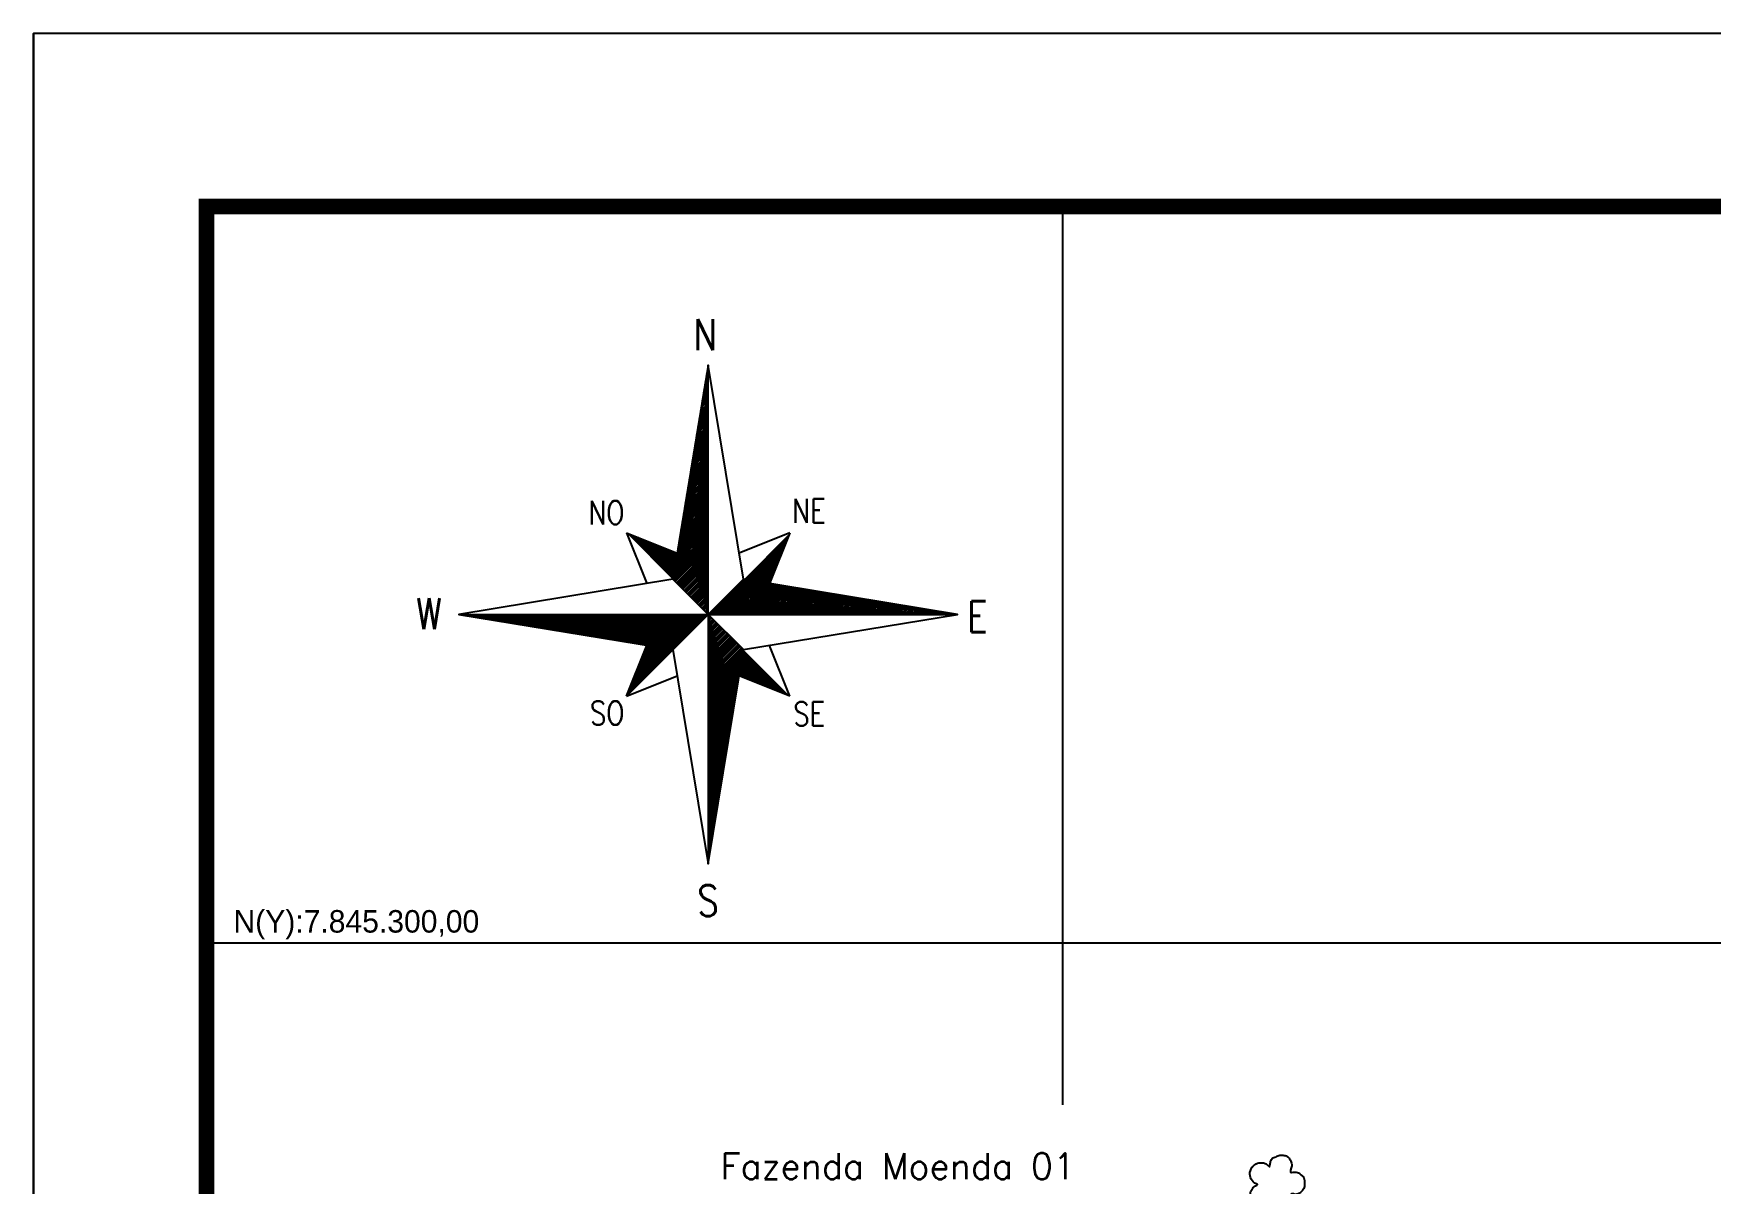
# Model space of a CAD drawing. Header units: metres. Extents: x 731556 to 734181, y 7842245 to 7845957.
# Drawn here: x 731556 to 732768, y 7845126 to 7845957 of the extents above; entities that cross this region are included whole.
import ezdxf
from ezdxf.enums import TextEntityAlignment as Align

# ---------------------------------------------------------------- set-up
doc = ezdxf.new("R2010")
doc.units = ezdxf.units.M
doc.header["$LTSCALE"] = 0.6
doc.linetypes.add('CONTINUO', pattern=[0])
doc.linetypes.add('LIN0', pattern=[0])
for name, color, linetype in [('MALHA', 8, 'Continuous'), ('MARGEM', 5, 'Continuous'), ('MATO', 94, 'LIN0'), ('RESERVA', 3, 'Continuous'), ('SETA_NORTE', 3, 'Continuous'), ('TEXTO', 7, 'Continuous')]:
    doc.layers.add(name, color=color, linetype=linetype)
doc.styles.add('ROMANS', font='romans')
doc.styles.add('Simplex', font='simplex.shx')

# ---------------------------------------------------------------- blocks, each defined once
blk = doc.blocks.new('A$C309442C0')
at = {"layer": 'SETA_NORTE', "linetype": 'Continuous'}
h = blk.add_hatch(dxfattribs=at)
h.set_pattern_fill('ANSI31', color=256, scale=0.1375, angle=-90, style=0)
h.set_pattern_definition([(315, (-215853.3434, 13873.16845), (0.3086963042, 0.3086963042), [])])
h.paths.add_polyline_path([(73.46, 97.41), (74.7, 104.95), (60.04, 110.83)])
h = blk.add_hatch(dxfattribs=at)
h.set_pattern_fill('ANSI31', color=256, scale=0.1375, angle=180, style=0)
h.set_pattern_definition([(225, (13869.59828, 216024.21475), (0.3086963042, -0.3086963042), [])])
h.paths.add_polyline_path([(93.84, 97.41), (101.38, 96.17), (107.26, 110.83)])
h = blk.add_hatch(dxfattribs=at)
h.set_pattern_fill('ANSI31', color=256, scale=0.1375, style=0)
h.set_pattern_definition([(45, (-13702.2971, -215849.77324), (-0.3086963042, 0.3086963042), [])])
h.paths.add_polyline_path([(73.46, 77.03), (65.92, 78.27), (60.04, 63.61)])
h = blk.add_hatch(dxfattribs=at)
h.set_pattern_fill('ANSI31', color=256, scale=0.1375, angle=90, style=0)
h.set_pattern_definition([(135, (216020.6446, -13698.72693), (-0.3086963042, -0.3086963042), [])])
h.paths.add_polyline_path([(93.84, 77.03), (92.6, 69.49), (107.26, 63.61)])
for p, q in [((82.85, 154.44), (83.65, 155.24)), ((82.98, 155.2), (83.65, 155.88)), ((83.1, 155.96), (83.65, 156.51)), ((83.23, 156.73), (83.65, 157.15)), ((83.35, 157.49), (83.65, 157.79)), ((83.48, 158.25), (83.65, 158.42)), ((83.6, 159.02), (83.65, 159.06)), ((81.97, 149.1), (83.65, 150.78)), ((82.1, 149.86), (83.65, 151.42)), ((82.22, 150.63), (83.65, 152.05)), ((82.35, 151.39), (83.65, 152.69)), ((82.47, 152.15), (83.65, 153.33)), ((82.6, 152.91), (83.65, 153.96)), ((82.73, 153.68), (83.65, 154.6)), ((80.97, 143), (83.65, 145.68)), ((81.09, 143.76), (83.65, 146.32)), ((81.22, 144.53), (83.65, 146.96)), ((81.34, 145.29), (83.65, 147.59)), ((81.47, 146.05), (83.65, 148.23)), ((81.59, 146.81), (83.65, 148.87)), ((81.72, 147.58), (83.65, 149.51)), ((81.85, 148.34), (83.65, 150.14)), ((79.96, 136.9), (83.65, 140.59)), ((80.09, 137.66), (83.65, 141.22)), ((80.21, 138.42), (83.65, 141.86)), ((80.34, 139.19), (83.65, 142.5)), ((80.46, 139.95), (83.65, 143.14)), ((80.59, 140.71), (83.65, 143.77)), ((80.72, 141.47), (83.65, 144.41)), ((80.84, 142.24), (83.65, 145.05)), ((79.08, 131.56), (83.65, 136.13)), ((79.21, 132.32), (83.65, 136.77)), ((79.33, 133.09), (83.65, 137.4)), ((79.46, 133.85), (83.65, 138.04)), ((79.59, 134.61), (83.65, 138.68)), ((79.71, 135.37), (83.65, 139.31)), ((79.84, 136.14), (83.65, 139.95)), ((78.08, 125.46), (83.65, 131.03)), ((78.2, 126.22), (83.65, 131.67)), ((78.33, 126.98), (83.65, 132.31)), ((78.45, 127.75), (83.65, 132.94)), ((78.58, 128.51), (83.65, 133.58)), ((78.71, 129.27), (83.65, 134.22)), ((78.83, 130.03), (83.65, 134.85)), ((78.96, 130.8), (83.65, 135.49)), ((77.2, 120.12), (83.65, 126.57)), ((77.32, 120.88), (83.65, 127.21)), ((77.45, 121.65), (83.65, 127.85)), ((77.58, 122.41), (83.65, 128.48)), ((77.7, 123.17), (83.65, 129.12)), ((77.83, 123.93), (83.65, 129.76)), ((77.95, 124.7), (83.65, 130.39)), ((76.19, 114.02), (83.65, 121.48)), ((76.32, 114.78), (83.65, 122.11)), ((76.44, 115.54), (83.65, 122.75)), ((76.57, 116.31), (83.65, 123.39)), ((76.7, 117.07), (83.65, 124.02)), ((76.82, 117.83), (83.65, 124.66)), ((76.95, 118.59), (83.65, 125.3)), ((77.07, 119.36), (83.65, 125.94)), ((75.19, 107.92), (83.65, 116.38)), ((75.31, 108.68), (83.65, 117.02)), ((75.44, 109.44), (83.65, 117.65)), ((75.57, 110.21), (83.65, 118.29)), ((75.69, 110.97), (83.65, 118.93)), ((75.82, 111.73), (83.65, 119.57)), ((75.94, 112.49), (83.65, 120.2)), ((76.07, 113.26), (83.65, 120.84)), ((74.31, 102.58), (83.65, 111.92)), ((74.43, 103.34), (83.65, 112.56)), ((74.56, 104.1), (83.65, 113.19)), ((74.69, 104.87), (83.65, 113.83)), ((74.81, 105.63), (83.65, 114.47)), ((74.94, 106.39), (83.65, 115.11)), ((75.06, 107.16), (83.65, 115.74)), ((60.04, 110.83), (74.7, 104.95)), ((60.04, 110.83), (65.92, 96.17)), ((73.53, 97.34), (83.65, 107.46)), ((73.56, 98), (83.65, 108.1)), ((73.68, 98.77), (83.65, 108.74)), ((73.81, 99.53), (83.65, 109.37)), ((73.85, 97.02), (83.65, 106.82)), ((73.93, 100.29), (83.65, 110.01)), ((74.06, 101.05), (83.65, 110.65)), ((74.18, 101.82), (83.65, 111.28)), ((107.26, 110.83), (92.6, 104.95)), ((107.26, 110.83), (101.38, 96.17)), ((74.17, 96.7), (83.65, 106.19)), ((74.49, 96.39), (83.65, 105.55)), ((74.8, 96.07), (83.65, 104.91)), ((75.12, 95.75), (83.65, 104.28)), ((75.44, 95.43), (83.65, 103.64)), ((75.76, 95.11), (83.65, 103)), ((76.08, 94.79), (83.65, 102.37)), ((76.4, 94.47), (83.65, 101.73)), ((76.72, 94.16), (83.65, 101.09)), ((77.03, 93.84), (83.65, 100.45)), ((77.35, 93.52), (83.65, 99.82)), ((77.67, 93.2), (83.65, 99.18)), ((77.99, 92.88), (83.65, 98.54)), ((78.31, 92.56), (83.65, 97.91)), ((78.63, 92.24), (83.65, 97.27)), ((83.79, 87.22), (93.97, 97.39)), ((84.43, 87.22), (94.51, 97.3)), ((85.07, 87.22), (95.06, 97.21)), ((85.71, 87.22), (95.61, 97.12)), ((86.34, 87.22), (96.15, 97.03)), ((86.98, 87.22), (96.7, 96.94)), ((78.94, 91.93), (83.65, 96.63)), ((79.26, 91.61), (83.65, 95.99)), ((79.58, 91.29), (83.65, 95.36)), ((79.9, 90.97), (83.65, 94.72)), ((80.22, 90.65), (83.65, 94.08)), ((80.54, 90.33), (83.65, 93.45)), ((80.86, 90.02), (83.65, 92.81)), ((81.17, 89.7), (83.65, 92.17)), ((87.62, 87.22), (97.25, 96.85)), ((88.25, 87.22), (97.8, 96.76)), ((88.89, 87.22), (98.34, 96.67)), ((89.53, 87.22), (98.89, 96.58)), ((90.17, 87.22), (99.44, 96.49)), ((90.8, 87.22), (99.98, 96.4)), ((91.44, 87.22), (100.53, 96.31)), ((92.08, 87.22), (101.08, 96.22)), ((92.71, 87.22), (101.62, 96.13)), ((93.35, 87.22), (102.17, 96.04)), ((93.99, 87.22), (102.72, 95.95)), ((94.62, 87.22), (103.27, 95.86)), ((95.26, 87.22), (103.81, 95.77)), ((95.9, 87.22), (104.36, 95.68)), ((96.54, 87.22), (104.91, 95.59)), ((97.17, 87.22), (105.45, 95.5)), ((97.81, 87.22), (106, 95.41)), ((98.45, 87.22), (106.55, 95.32)), ((99.08, 87.22), (107.09, 95.23)), ((99.72, 87.22), (107.64, 95.14)), ((100.36, 87.22), (108.19, 95.05)), ((100.99, 87.22), (108.73, 94.96)), ((101.63, 87.22), (109.28, 94.87)), ((102.27, 87.22), (109.83, 94.78)), ((102.91, 87.22), (110.38, 94.69)), ((103.54, 87.22), (110.92, 94.6)), ((104.18, 87.22), (111.47, 94.51)), ((104.82, 87.22), (112.02, 94.42)), ((105.45, 87.22), (112.56, 94.33)), ((106.09, 87.22), (113.11, 94.24)), ((106.73, 87.22), (113.66, 94.15)), ((107.37, 87.22), (114.2, 94.06)), ((108, 87.22), (114.75, 93.97)), ((108.64, 87.22), (115.3, 93.88)), ((109.28, 87.22), (115.84, 93.79)), ((109.91, 87.22), (116.39, 93.7)), ((110.55, 87.22), (116.94, 93.61)), ((111.19, 87.22), (117.49, 93.52)), ((111.82, 87.22), (118.03, 93.43)), ((112.46, 87.22), (118.58, 93.34)), ((113.1, 87.22), (119.13, 93.25)), ((113.74, 87.22), (119.67, 93.16)), ((114.37, 87.22), (120.22, 93.07)), ((115.01, 87.22), (120.77, 92.98)), ((115.65, 87.22), (121.31, 92.89)), ((116.28, 87.22), (121.86, 92.8)), ((116.92, 87.22), (122.41, 92.71)), ((117.56, 87.22), (122.95, 92.62)), ((118.19, 87.22), (123.5, 92.53)), ((118.83, 87.22), (124.05, 92.44)), ((119.47, 87.22), (124.6, 92.35)), ((120.11, 87.22), (125.14, 92.26)), ((120.74, 87.22), (125.69, 92.17)), ((81.49, 89.38), (83.65, 91.54)), ((81.81, 89.06), (83.65, 90.9)), ((82.13, 88.74), (83.65, 90.26)), ((82.45, 88.42), (83.65, 89.62)), ((82.77, 88.1), (83.65, 88.99)), ((83.09, 87.79), (83.65, 88.35)), ((83.4, 87.47), (83.65, 87.71)), ((121.38, 87.22), (126.24, 92.08)), ((122.02, 87.22), (126.78, 91.99)), ((122.65, 87.22), (127.33, 91.9)), ((123.29, 87.22), (127.88, 91.81)), ((123.93, 87.22), (128.42, 91.72)), ((124.56, 87.22), (128.97, 91.63)), ((125.2, 87.22), (129.52, 91.54)), ((125.84, 87.22), (130.07, 91.45)), ((126.48, 87.22), (130.61, 91.36)), ((127.11, 87.22), (131.16, 91.27)), ((127.75, 87.22), (131.71, 91.18)), ((128.39, 87.22), (132.25, 91.09)), ((129.02, 87.22), (132.8, 91)), ((129.66, 87.22), (133.35, 90.91)), ((130.3, 87.22), (133.89, 90.82)), ((130.94, 87.22), (134.44, 90.73)), ((131.57, 87.22), (134.99, 90.64)), ((132.21, 87.22), (135.53, 90.55)), ((132.85, 87.22), (136.08, 90.46)), ((133.48, 87.22), (136.63, 90.37)), ((134.12, 87.22), (137.18, 90.28)), ((134.76, 87.22), (137.72, 90.19)), ((135.39, 87.22), (138.27, 90.1)), ((136.03, 87.22), (138.82, 90.01)), ((136.67, 87.22), (139.36, 89.92)), ((137.31, 87.22), (139.91, 89.83)), ((137.94, 87.22), (140.46, 89.74)), ((138.58, 87.22), (141, 89.65)), ((139.22, 87.22), (141.55, 89.56)), ((139.85, 87.22), (142.1, 89.46)), ((140.49, 87.22), (142.64, 89.37)), ((141.13, 87.22), (143.19, 89.28)), ((141.76, 87.22), (143.74, 89.19)), ((142.4, 87.22), (144.29, 89.1)), ((143.04, 87.22), (144.83, 89.01)), ((143.68, 87.22), (145.38, 88.92)), ((144.31, 87.22), (145.93, 88.83)), ((144.95, 87.22), (146.47, 88.74)), ((145.59, 87.22), (147.02, 88.65)), ((146.22, 87.22), (147.57, 88.56)), ((146.86, 87.22), (148.11, 88.47)), ((147.5, 87.22), (148.66, 88.38)), ((148.14, 87.22), (149.21, 88.29)), ((148.77, 87.22), (149.76, 88.2)), ((149.41, 87.22), (150.3, 88.11)), ((150.05, 87.22), (150.85, 88.02)), ((150.68, 87.22), (151.4, 87.93)), ((151.32, 87.22), (151.94, 87.84)), ((151.96, 87.22), (152.49, 87.75)), ((152.59, 87.22), (153.04, 87.66)), ((153.23, 87.22), (153.58, 87.57)), ((153.87, 87.22), (154.13, 87.48)), ((154.51, 87.22), (154.68, 87.39)), ((155.14, 87.22), (155.22, 87.3)), ((11.78, 87.19), (11.81, 87.22)), ((12.32, 87.1), (12.45, 87.22)), ((12.87, 87.01), (13.08, 87.22)), ((13.42, 86.92), (13.72, 87.22)), ((13.97, 86.83), (14.36, 87.22)), ((14.51, 86.74), (15, 87.22)), ((15.06, 86.65), (15.63, 87.22)), ((15.61, 86.56), (16.27, 87.22)), ((16.15, 86.47), (16.91, 87.22)), ((16.7, 86.38), (17.54, 87.22)), ((17.25, 86.29), (18.18, 87.22)), ((17.79, 86.2), (18.82, 87.22)), ((18.34, 86.11), (19.45, 87.22)), ((18.89, 86.02), (20.09, 87.22)), ((19.43, 85.93), (20.73, 87.22)), ((19.98, 85.84), (21.37, 87.22)), ((20.53, 85.75), (22, 87.22)), ((21.08, 85.66), (22.64, 87.22)), ((21.62, 85.57), (23.28, 87.22)), ((22.17, 85.48), (23.91, 87.22)), ((22.72, 85.39), (24.55, 87.22)), ((23.26, 85.3), (25.19, 87.22)), ((23.81, 85.21), (25.82, 87.22)), ((24.36, 85.12), (26.46, 87.22)), ((24.9, 85.03), (27.1, 87.22)), ((25.45, 84.94), (27.74, 87.22)), ((26, 84.85), (28.37, 87.22)), ((26.54, 84.76), (29.01, 87.22)), ((27.09, 84.67), (29.65, 87.22)), ((27.64, 84.58), (30.28, 87.22)), ((28.19, 84.49), (30.92, 87.22)), ((28.73, 84.4), (31.56, 87.22)), ((29.28, 84.31), (32.2, 87.22)), ((29.83, 84.22), (32.83, 87.22)), ((30.37, 84.12), (33.47, 87.22)), ((30.92, 84.03), (34.11, 87.22)), ((31.47, 83.94), (34.74, 87.22)), ((32.01, 83.85), (35.38, 87.22)), ((32.56, 83.76), (36.02, 87.22)), ((33.11, 83.67), (36.65, 87.22)), ((33.66, 83.58), (37.29, 87.22)), ((34.2, 83.49), (37.93, 87.22)), ((34.75, 83.4), (38.57, 87.22)), ((35.3, 83.31), (39.2, 87.22)), ((35.84, 83.22), (39.84, 87.22)), ((36.39, 83.13), (40.48, 87.22)), ((36.94, 83.04), (41.11, 87.22)), ((37.48, 82.95), (41.75, 87.22)), ((38.03, 82.86), (42.39, 87.22)), ((38.58, 82.77), (43.02, 87.22)), ((39.12, 82.68), (43.66, 87.22)), ((39.67, 82.59), (44.3, 87.22)), ((40.22, 82.5), (44.94, 87.22)), ((40.77, 82.41), (45.57, 87.22)), ((41.31, 82.32), (46.21, 87.22)), ((41.86, 82.23), (46.85, 87.22)), ((42.41, 82.14), (47.48, 87.22)), ((42.95, 82.05), (48.12, 87.22)), ((43.5, 81.96), (48.76, 87.22)), ((44.05, 81.87), (49.4, 87.22)), ((44.59, 81.78), (50.03, 87.22)), ((45.14, 81.69), (50.67, 87.22)), ((45.69, 81.6), (51.31, 87.22)), ((46.23, 81.51), (51.94, 87.22)), ((46.78, 81.42), (52.58, 87.22)), ((47.33, 81.33), (53.22, 87.22)), ((47.88, 81.24), (53.85, 87.22)), ((48.42, 81.15), (54.49, 87.22)), ((48.97, 81.06), (55.13, 87.22)), ((49.52, 80.97), (55.77, 87.22)), ((50.06, 80.88), (56.4, 87.22)), ((50.61, 80.79), (57.04, 87.22)), ((51.16, 80.7), (57.68, 87.22)), ((51.7, 80.61), (58.31, 87.22)), ((52.25, 80.52), (58.95, 87.22)), ((52.8, 80.43), (59.59, 87.22)), ((53.35, 80.34), (60.22, 87.22)), ((53.89, 80.25), (60.86, 87.22)), ((54.44, 80.16), (61.5, 87.22)), ((54.99, 80.07), (62.14, 87.22)), ((55.53, 79.98), (62.77, 87.22)), ((56.08, 79.89), (63.41, 87.22)), ((56.63, 79.8), (64.05, 87.22)), ((57.17, 79.71), (64.68, 87.22)), ((57.72, 79.62), (65.32, 87.22)), ((58.27, 79.53), (65.96, 87.22)), ((58.81, 79.44), (66.59, 87.22)), ((59.36, 79.35), (67.23, 87.22)), ((59.91, 79.26), (67.87, 87.22)), ((83.65, 87.22), (60.04, 63.61)), ((60.46, 79.17), (68.51, 87.22)), ((61, 79.08), (69.14, 87.22)), ((61.55, 78.99), (69.78, 87.22)), ((62.1, 78.9), (70.42, 87.22)), ((62.64, 78.81), (71.05, 87.22)), ((63.19, 78.72), (71.69, 87.22)), ((63.74, 78.63), (72.33, 87.22)), ((64.28, 78.54), (72.97, 87.22)), ((64.83, 78.45), (73.6, 87.22)), ((65.38, 78.36), (74.24, 87.22)), ((65.92, 78.27), (74.88, 87.22)), ((66.47, 78.18), (75.51, 87.22)), ((67.02, 78.09), (76.15, 87.22)), ((67.57, 78), (76.79, 87.22)), ((68.11, 77.91), (77.42, 87.22)), ((68.66, 77.82), (78.06, 87.22)), ((69.21, 77.73), (78.7, 87.22)), ((69.75, 77.64), (79.34, 87.22)), ((70.3, 77.55), (79.97, 87.22)), ((70.85, 77.46), (80.61, 87.22)), ((71.39, 77.37), (81.25, 87.22)), ((71.94, 77.28), (81.88, 87.22)), ((72.49, 77.19), (82.52, 87.22)), ((73.04, 77.1), (83.16, 87.22)), ((83.65, 87.08), (83.72, 87.15)), ((83.65, 86.44), (84.04, 86.83)), ((83.65, 85.8), (84.36, 86.51)), ((83.65, 85.17), (84.68, 86.19)), ((83.65, 84.53), (85, 85.87)), ((83.65, 83.89), (85.32, 85.56)), ((83.65, 83.25), (85.63, 85.24)), ((83.65, 82.62), (85.95, 84.92)), ((83.65, 81.98), (86.27, 84.6)), ((83.65, 81.34), (86.59, 84.28)), ((83.65, 80.71), (86.91, 83.96)), ((83.65, 80.07), (87.23, 83.64)), ((83.65, 79.43), (87.54, 83.33)), ((83.65, 78.8), (87.86, 83.01)), ((83.65, 78.16), (88.18, 82.69)), ((60.04, 63.61), (65.92, 78.27)), ((83.65, 77.52), (88.5, 82.37)), ((83.65, 76.88), (88.82, 82.05)), ((83.65, 76.25), (89.14, 81.73)), ((83.65, 75.61), (89.46, 81.42)), ((83.65, 74.97), (89.77, 81.1)), ((83.65, 74.34), (90.09, 80.78)), ((83.65, 73.7), (90.41, 80.46)), ((83.65, 73.06), (90.73, 80.14)), ((83.65, 72.42), (91.05, 79.82)), ((83.65, 71.79), (91.37, 79.5)), ((83.65, 71.15), (91.69, 79.19)), ((83.65, 70.51), (92, 78.87)), ((83.65, 69.88), (92.32, 78.55)), ((83.65, 69.24), (92.64, 78.23)), ((83.65, 68.6), (92.96, 77.91)), ((83.65, 67.97), (93.28, 77.59)), ((107.26, 63.61), (101.38, 78.27)), ((83.65, 67.33), (93.6, 77.27)), ((83.65, 66.69), (93.81, 76.86)), ((83.65, 66.05), (93.69, 76.09)), ((83.65, 65.42), (93.56, 75.33)), ((83.65, 64.78), (93.44, 74.57)), ((83.65, 64.14), (93.31, 73.8)), ((83.65, 63.51), (93.19, 73.04)), ((60.04, 63.61), (74.7, 69.49)), ((83.65, 62.87), (93.06, 72.28)), ((83.65, 62.23), (92.94, 71.52)), ((83.65, 61.6), (92.81, 70.75)), ((83.65, 60.96), (92.68, 69.99)), ((83.65, 60.32), (92.56, 69.23)), ((83.65, 59.68), (92.43, 68.47)), ((107.26, 63.61), (92.6, 69.49)), ((83.65, 59.05), (92.31, 67.7)), ((83.65, 58.41), (92.18, 66.94)), ((83.65, 57.77), (92.06, 66.18)), ((83.65, 57.14), (91.93, 65.42)), ((83.65, 56.5), (91.8, 64.65)), ((83.65, 55.86), (91.68, 63.89)), ((83.65, 55.22), (91.55, 63.13)), ((83.65, 54.59), (91.43, 62.37)), ((83.65, 53.95), (91.3, 61.6)), ((83.65, 53.31), (91.18, 60.84)), ((83.65, 52.68), (91.05, 60.08)), ((83.65, 52.04), (90.93, 59.31)), ((83.65, 51.4), (90.8, 58.55)), ((83.65, 50.77), (90.67, 57.79)), ((83.65, 50.13), (90.55, 57.03)), ((83.65, 49.49), (90.42, 56.26)), ((83.65, 48.85), (90.3, 55.5)), ((83.65, 48.22), (90.17, 54.74)), ((83.65, 47.58), (90.05, 53.98)), ((83.65, 46.94), (89.92, 53.21)), ((83.65, 46.31), (89.79, 52.45)), ((83.65, 45.67), (89.67, 51.69)), ((83.65, 45.03), (89.54, 50.93)), ((83.65, 44.4), (89.42, 50.16)), ((83.65, 43.76), (89.29, 49.4)), ((83.65, 43.12), (89.17, 48.64)), ((83.65, 42.48), (89.04, 47.87)), ((83.65, 41.85), (88.92, 47.11)), ((83.65, 41.21), (88.79, 46.35)), ((83.65, 40.57), (88.66, 45.59)), ((83.65, 39.94), (88.54, 44.82)), ((83.65, 39.3), (88.41, 44.06)), ((83.65, 38.66), (88.29, 43.3)), ((83.65, 38.02), (88.16, 42.54)), ((83.65, 37.39), (88.04, 41.77)), ((83.65, 36.75), (87.91, 41.01)), ((83.65, 36.11), (87.78, 40.25)), ((83.65, 35.48), (87.66, 39.49)), ((83.65, 34.84), (87.53, 38.72)), ((83.65, 34.2), (87.41, 37.96)), ((83.65, 33.57), (87.28, 37.2)), ((83.65, 32.93), (87.16, 36.43)), ((83.65, 32.29), (87.03, 35.67)), ((83.65, 31.65), (86.91, 34.91)), ((83.65, 31.02), (86.78, 34.15)), ((83.65, 30.38), (86.65, 33.38)), ((83.65, 29.74), (86.53, 32.62)), ((83.65, 29.11), (86.4, 31.86)), ((83.65, 28.47), (86.28, 31.1)), ((83.65, 27.83), (86.15, 30.33)), ((83.65, 27.2), (86.03, 29.57)), ((83.65, 26.56), (85.9, 28.81)), ((83.65, 25.92), (85.77, 28.05)), ((83.65, 25.28), (85.65, 27.28)), ((83.65, 24.65), (85.52, 26.52)), ((83.65, 24.01), (85.4, 25.76)), ((83.65, 23.37), (85.27, 25)), ((83.65, 22.74), (85.15, 24.23)), ((83.65, 22.1), (85.02, 23.47)), ((83.65, 21.46), (84.9, 22.71)), ((83.65, 20.83), (84.77, 21.94)), ((83.65, 20.19), (84.64, 21.18)), ((83.65, 19.55), (84.52, 20.42)), ((83.65, 18.91), (84.39, 19.66)), ((83.65, 18.28), (84.27, 18.89)), ((83.65, 17.64), (84.14, 18.13)), ((83.65, 17), (84.02, 17.37)), ((83.65, 16.37), (83.89, 16.61)), ((83.65, 15.73), (83.76, 15.84))]:
    blk.add_line(p, q, dxfattribs=at)
blk.add_lwpolyline([(93.84, 77.03), (155.72, 87.22), (93.84, 97.41), (83.65, 159.29), (73.46, 97.41), (11.58, 87.22), (73.46, 77.03), (83.65, 15.15)], close=True, dxfattribs=at)
for points in [[(83.65, 87.22), (83.65, 159.29)], [(83.65, 87.22), (73.46, 97.41)], [(83.65, 87.22), (93.84, 97.41)], [(11.58, 87.22), (155.72, 87.22)], [(83.65, 87.22), (73.46, 77.03)], [(83.65, 87.22), (93.84, 77.03)], [(83.65, 87.22), (83.65, 15.15)]]:
    blk.add_lwpolyline(points, dxfattribs=at)
at = {"layer": 'SETA_NORTE', "color": 7, "lineweight": 30, "style": 'ROMANS', "width": 0.8}
for s, height, p in [('N ', 8.938, (79.47, 163.6)), ('NO', 6.875, (49.06, 113.22)), ('NE', 6.875, (107.97, 113.71)), ('W', 8.94, (-0.68, 82.95)), ('E', 8.94, (158.6, 82.11)), ('SO', 6.875, (49.53, 55.28)), ('SE', 6.875, (108.31, 55.02)), ('S', 8.94, (80.57, 0))]:
    blk.add_text(s, height=height, dxfattribs=at).set_placement(p)
blk = doc.blocks.new('MATO')
at = {"layer": 'MATO', "linetype": 'CONTINUO'}
blk.add_lwpolyline([(733467.07, 7843526.15), (733466.34, 7843525.48), (733465.48, 7843524.72), (733464.52, 7843524), (733463.43, 7843523.71), (733462.33, 7843523.59), (733461.27, 7843523.63), (733460.4, 7843523.81), (733459.63, 7843524.12), (733458.95, 7843524.53), (733458.31, 7843525.01), (733457.76, 7843525.56), (733457.31, 7843526.14), (733457, 7843526.7), (733456.78, 7843527.31), (733456.63, 7843527.99), (733456.48, 7843528.9), (733456.41, 7843529.83), (733456.44, 7843530.73), (733456.67, 7843531.39), (733456.98, 7843531.95), (733457.33, 7843532.45), (733457.59, 7843532.9), (733457.89, 7843533.32), (733458.26, 7843533.73), (733458.98, 7843534.19), (733459.65, 7843534.63), (733460.14, 7843535), (733459.93, 7843535.15), (733459.49, 7843535.26), (733458.95, 7843535.38), (733458.56, 7843535.6), (733458.17, 7843535.92), (733457.77, 7843536.35), (733457.27, 7843536.98), (733456.79, 7843537.71), (733456.39, 7843538.52), (733456.18, 7843539.35), (733456.09, 7843540.22), (733456.14, 7843541.11), (733456.39, 7843542.09), (733456.74, 7843543.01), (733457.14, 7843543.81), (733457.44, 7843544.23), (733457.78, 7843544.53), (733458.18, 7843544.78), (733458.76, 7843545.2), (733459.41, 7843545.6), (733460.09, 7843545.95), (733460.78, 7843546.11), (733461.45, 7843546.2), (733462.1, 7843546.21), (733462.67, 7843546.19), (733463.21, 7843546.11), (733463.7, 7843545.98), (733464.14, 7843545.84), (733464.55, 7843545.65), (733464.97, 7843545.4), (733465.47, 7843544.85), (733465.95, 7843544.38), (733466.36, 7843544.16), (733466.56, 7843544.8), (733466.69, 7843545.65), (733466.77, 7843546.53), (733466.86, 7843546.91), (733466.97, 7843547.21), (733467.13, 7843547.47), (733467.41, 7843547.93), (733467.75, 7843548.38), (733468.16, 7843548.79), (733468.65, 7843549.02), (733469.17, 7843549.2), (733469.71, 7843549.35), (733470.2, 7843549.6), (733470.7, 7843549.83), (733471.22, 7843550.02), (733471.77, 7843550.13), (733472.34, 7843550.18), (733472.91, 7843550.18), (733473.47, 7843550.15), (733474, 7843550.07), (733474.51, 7843549.95), (733474.98, 7843549.77), (733475.42, 7843549.54), (733475.82, 7843549.26), (733476.17, 7843548.97), (733476.49, 7843548.62), (733476.79, 7843548.22), (733477.1, 7843547.71), (733477.39, 7843547.14), (733477.63, 7843546.54), (733477.83, 7843546.01), (733477.95, 7843545.4), (733477.96, 7843544.68), (733477.62, 7843543.5), (733477.31, 7843542.34), (733477.19, 7843541.37), (733477.8, 7843541.2), (733478.61, 7843541.26), (733479.52, 7843541.4), (733480.19, 7843541.33), (733480.83, 7843541.18), (733481.44, 7843540.94), (733482.09, 7843540.51), (733482.7, 7843540.01), (733483.25, 7843539.5), (733483.67, 7843539.27), (733484.01, 7843538.94), (733484.26, 7843538.36), (733484.46, 7843536.92), (733484.56, 7843535.33), (733484.53, 7843533.79), (733484.26, 7843532.92), (733483.87, 7843532.26), (733483.41, 7843531.75), (733482.98, 7843531.21), (733482.49, 7843530.76), (733481.92, 7843530.39), (733481.18, 7843530.09), (733480.38, 7843529.88), (733479.58, 7843529.76), (733478.72, 7843529.99), (733478, 7843530.12), (733477.53, 7843529.94), (733477.78, 7843528.67), (733478.2, 7843527.17), (733478.62, 7843525.68), (733478.59, 7843524.92), (733478.41, 7843524.34), (733478.12, 7843523.86), (733477.76, 7843523.24), (733477.34, 7843522.66), (733476.89, 7843522.12), (733476.47, 7843521.69), (733476.03, 7843521.33), (733475.53, 7843521.04), (733474.92, 7843520.82), (733474.27, 7843520.66), (733473.6, 7843520.57), (733472.94, 7843520.56), (733472.3, 7843520.6), (733471.69, 7843520.69), (733471.19, 7843520.74), (733470.72, 7843520.87), (733470.26, 7843521.09), (733469.7, 7843521.56), (733469.14, 7843522.12), (733468.61, 7843522.71), (733468.17, 7843523.16), (733467.79, 7843523.64), (733467.5, 7843524.16), (733467.38, 7843524.96), (733467.28, 7843525.73), (733467.15, 7843526.37)], dxfattribs=at)

msp = doc.modelspace()

# ---------------------------------------------------------------- linework, layer by layer
at = {"layer": 'MALHA'}
for points in [[(732300, 7845182.9), (732300, 7845832.2)], [(731681.3, 7845300), (733440.2, 7845300)]]:
    msp.add_lwpolyline(points, dxfattribs=at)
at = {"layer": 'MARGEM', "color": 174, "linetype": 'LIN0'}
msp.add_line((731556.3, 7842244.7), (731556.3, 7845957.2), dxfattribs=at)
at = {"layer": 'MARGEM', "color": 174, "linetype": 'LIN0', "flags": 128}
msp.add_lwpolyline([(734181.3, 7842244.7), (734181.3, 7845957.2), (731556.3, 7845957.2), (731556.3, 7842244.7)], close=True, dxfattribs=at)
at = {"layer": 'MARGEM', "color": 174, "linetype": 'LIN0', "const_width": 11.4, "flags": 128}
msp.add_lwpolyline([(734056.3, 7842662.7), (734056.3, 7845832.2), (731681.3, 7845832.2), (731681.3, 7842662.7)], close=True, dxfattribs=at)

# ---------------------------------------------------------------- block references
at = {"layer": 'RESERVA', "color": 6, "xscale": 1.389233531220277, "yscale": 1.389233531220277, "zscale": 1.389233531220277}
msp.add_blockref('MATO', (-286506.6, -3051376.4), dxfattribs=at)
at = {"layer": 'SETA_NORTE', "linetype": 'ByBlock', "xscale": 2.5, "yscale": 2.5, "zscale": 2.5}
msp.add_blockref('A$C309442C0', (731834.6, 7845319.3), dxfattribs=at)

# ---------------------------------------------------------------- texts
at = {"layer": 'MALHA'}
msp.add_text('N(Y):7.845.300,00', height=16.25, dxfattribs=at).set_placement((731700.8, 7845302.5), align=Align.BOTTOM_LEFT)
at = {"layer": 'TEXTO', "insert": (732171.5, 7845147.9), "char_height": 18.75, "width": 621.485, "attachment_point": 2, "style": 'Simplex'}
msp.add_mtext('\\pi-56.25,l75,t75;Fazenda Moenda 01\\PMatrícula n° 4.341', dxfattribs=at)

doc.saveas('drawing.dxf')
